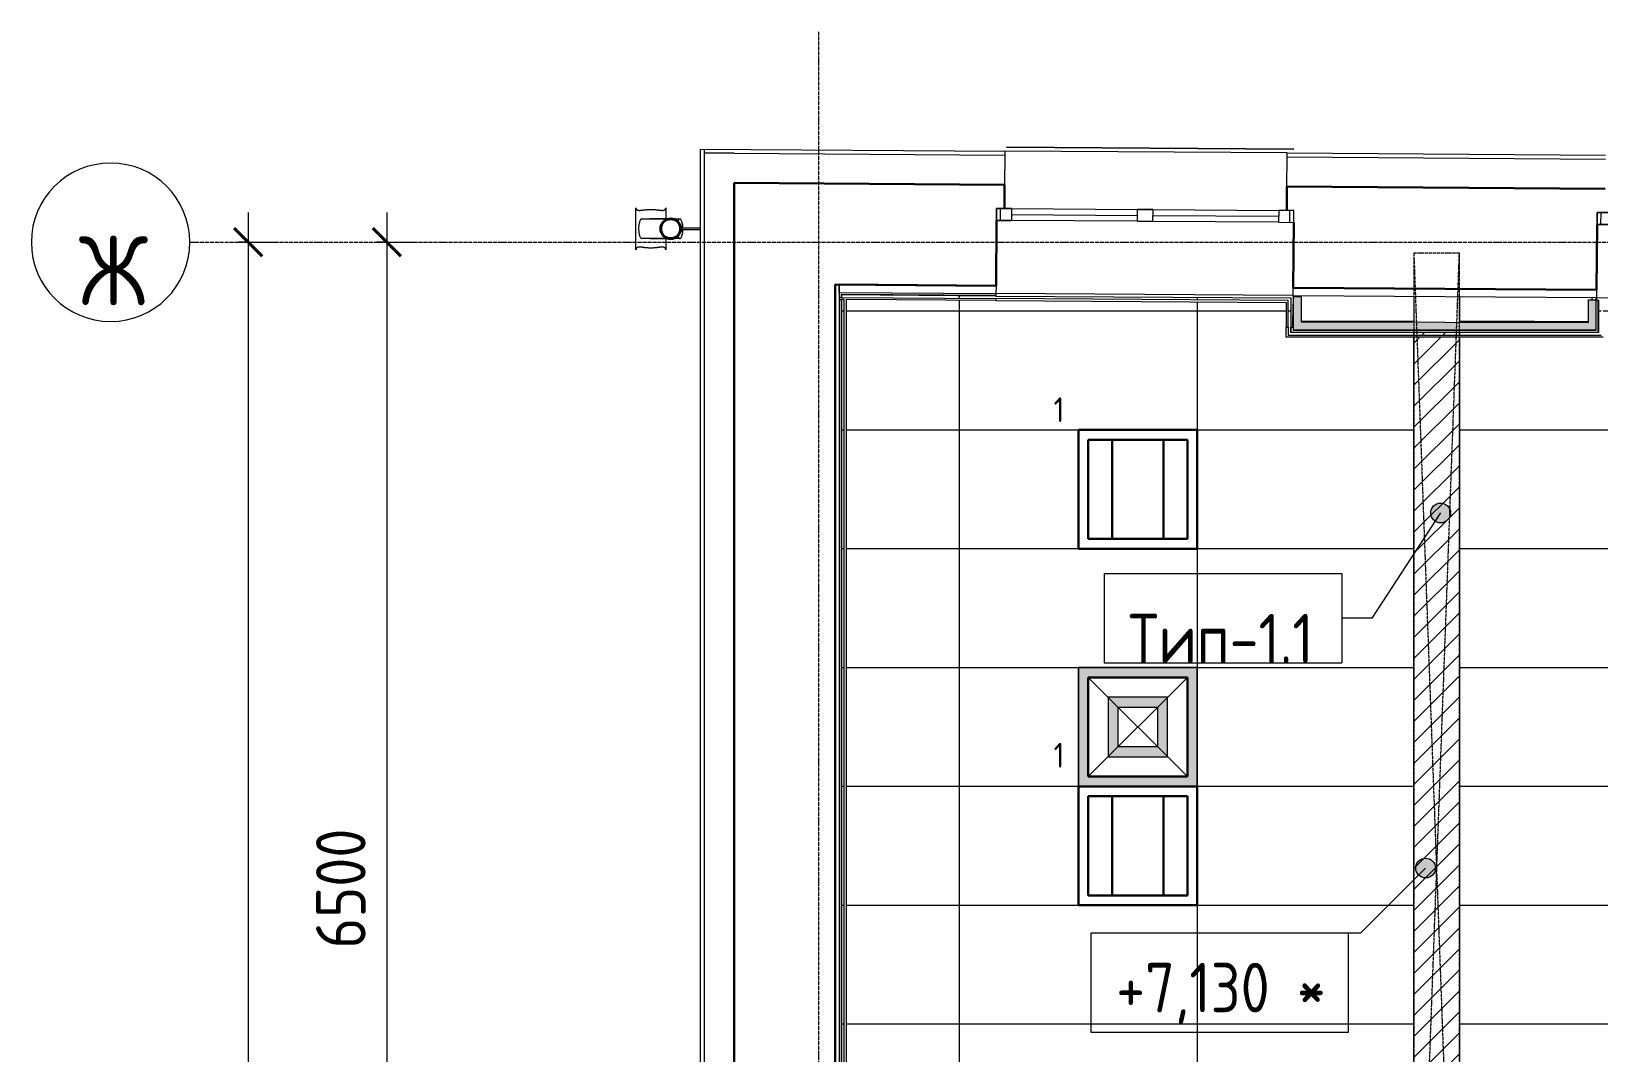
# Model space of a CAD drawing. Header units: millimetres. Extents: x -10474 to 67905, y -3824 to 44223.
# Drawn here: x -10474 to -2564, y 38954 to 44110 of the extents above; entities that cross this region are included whole.
import ezdxf

# ---------------------------------------------------------------- set-up
doc = ezdxf.new("R2010")
doc.units = ezdxf.units.MM
for name, pattern in [('ADSK_Линия сетки', [25, 20, -2.5, 0, -2.5]), ('ADSK_Штрих_ш3 п1_5', [4.5, 3, -1.5]), ('ADSK_Штрихпунктирная 2 точки_ш15 п1_5 п1_5 п1_5', [19.5, 15, -1.5, 0, -1.5, 0, -1.5])]:
    doc.linetypes.add(name, pattern=pattern)
for name, color, linetype, lineweight in [('_ Окна', 7, 'Continuous', 9), ('Аннотация', 7, 'Continuous', 20), ('Каркас', 7, 'Continuous', 18), ('Марки', 7, 'Continuous', 20), ('Обобщенные модели', 7, 'Continuous', 18), ('Окна', 7, 'Continuous', 9), ('Оси', 7, 'Continuous', 9), ('Отметки', 7, 'Continuous', 9), ('Потолки', 7, 'Continuous', 9), ('Потолки штриховка', 7, 'Continuous', 9), ('Размеры', 7, 'Continuous', 9), ('Размеры-100', 7, 'Continuous', 9), ('Стены внутренние', 7, 'Continuous', 18), ('Стены наружные', 7, 'Continuous', 18), ('Стены несущие', 7, 'Continuous', 30), ('Стены отделка', 7, 'Continuous', 30), ('Стены штриховка', 7, 'Continuous', 9), ('Узлы', 7, 'Continuous', 18)]:
    doc.layers.add(name, color=color, linetype=linetype, lineweight=lineweight)
doc.layers.add('Линии', color=7, linetype='Continuous', lineweight=9, true_color=0x00a600)
doc.styles.add('GOST Common', font='GOST_Common.ttf', dxfattribs={"width": 0.9, "height": 350})
doc.styles.add('GOST Common_2', font='GOST_Common.ttf', dxfattribs={"width": 0.9, "height": 250})
doc.styles.add('GOST Common_4', font='GOST_Common.ttf', dxfattribs={"width": 0.9, "height": 125})
doc.styles.add('GOST Common_B', font='', dxfattribs={"width": 0.9, "height": 250})
doc.styles.get('GOST Common_B').set_extended_font_data('GOST Common', bold=True)
doc.dimstyles.new('ADSK_Основной_2_5_мм_Оси', dxfattribs={"dimscale": 304.8, "dimtxt": 251.428749, "dimasz": 0.463911, "dimexe": 0.492126, "dimexo": 0.492126, "dimgap": 0.098425, "dimtad": 1, "dimrnd": 0.01, "dimdsep": 46, "dimtxsty": 'GOST Common_2', "dimblk1": 'OBLIQUE', "dimblk2": 'OBLIQUE', "dimsah": 1, "dimcen": 0.09, "dimdle": 0.492126, "dimazin": 2, "dimtfac": 1, "dimtdec": 4, "dimtix": 1, "dimtmove": 0, "dimatfit": 3, "dimfxl": 1, "dimtvp": 1, "dimtolj": 1, "dimtzin": 0, "dimlwd": 20, "dimlwe": 20, "dimarcsym": 2})
pattern_1 = [(45, (0, 0), (-53.03301, 53.03301), [])]

# ---------------------------------------------------------------- blocks, each defined once
blk = doc.blocks.new('Водосток - Тип 1 _карниз больше 490мм_-5209103-План потолков 2-го этажа')
at = {"layer": 'Обобщенные модели'}
for p, q in [((18.8, 335), (24.9, 335)), ((225.1, 335), (231.2, 335)), ((75, 184.9), (75, 306.2)), ((75, 263.6), (75, 306.2)), ((175, 306.2), (175, 184.4)), ((175, 306.2), (175, 263.6)), ((24.9, 185), (18.8, 185)), ((75, 173), (75, 183.5)), ((175, 177.5), (175, 173)), ((231.2, 185), (225.1, 185)), ((75, 113.8), (75, 147)), ((75, 113.8), (75, 147)), ((120, 10), (120, 109.1)), ((130, 109.1), (130, 10)), ((175, 147), (175, 113.8)), ((175, 147), (175, 113.8))]:
    blk.add_line(p, q, dxfattribs=at)
at = {"layer": 'Обобщенные модели', "flags": 128}
for points in [[(75, 263.6), (75, 258), (75, 252.4), (75, 246.9), (75, 241.5), (75, 236.2), (75, 231.1), (75, 226), (75, 221.1), (75, 216.4), (75, 211.8), (75, 207.3), (75, 203), (75, 198.9), (75, 194.9), (75, 191.2), (75, 187.6), (75, 184.3), (75, 181.1), (75, 178.1), (75, 175.4), (75, 173)], [(75, 183.8), (75, 188.9), (75, 194), (75, 198.9), (75, 203.6), (75, 208.2), (75, 212.7), (75, 217), (75, 221.1), (75, 225.1), (75, 228.8), (75, 232.4), (75, 235.7), (75, 238.9), (75, 241.9), (75, 244.6), (75, 247.2), (75, 249.5), (75, 251.6), (75, 253.4), (75, 255.1), (75, 256.5), (75, 257.7), (75, 258.6), (75, 259.3), (75, 259.8), (75, 260)], [(175, 173), (175, 174.3), (175, 177), (175, 179.8), (175, 182.9), (175, 186.2), (175, 189.7), (175, 193.4), (175, 197.2), (175, 201.3), (175, 205.5), (175, 209.9), (175, 214.4), (175, 219.1), (175, 224), (175, 229), (175, 234.1), (175, 239.3), (175, 244.6), (175, 250.1), (175, 255.6), (175, 261.3), (175, 263.6)], [(175, 259.9), (175, 259.5), (175, 258.9), (175, 258.1), (175, 257), (175, 255.7), (175, 254.2), (175, 252.4), (175, 250.4), (175, 248.2), (175, 245.7), (175, 243), (175, 240.2), (175, 237.1), (175, 233.8), (175, 230.3), (175, 226.6), (175, 222.8), (175, 218.7), (175, 214.5), (175, 210.1), (175, 205.6), (175, 200.9), (175, 196), (175, 191), (175, 185.9), (175, 184.1)], [(75, 173.1), (75, 178.5), (75, 183.5)], [(175, 177.5), (175, 175.4), (175, 173)]]:
    blk.add_lwpolyline(points, dxfattribs=at)
at = {"layer": 'Обобщенные модели'}
for start, end in [(90, 270), (270, 90)]:
    blk.add_arc((125, 160), 52, start, end, dxfattribs=at)
at = {"layer": 'Обобщенные модели', "lineweight": 40}
for start, end in [(90, 270), (270, 90)]:
    blk.add_arc((125, 160), 50, start, end, dxfattribs=at)
at = {"layer": 'Обобщенные модели'}
for centre, major_axis, start_param, end_param in [((125, 306.2), (-50, 0), 4.712389, 6.283185), ((125, 306.2), (-50, 0), 4.712389, 6.283185), ((125, 306.2), (-50, 0), 3.141593, 4.712389), ((125, 306.2), (-50, 0), 3.141593, 4.712389), ((125, 113.8), (50, 0), 2.395226, 4.614684), ((125, 113.8), (50, 0), 2.395226, 4.614684), ((125, 113.8), (50, 0), 4.80927, 7.029552), ((125, 113.8), (50, 0), 4.80927, 7.029552)]:
    blk.add_ellipse(centre, major_axis=major_axis, ratio=0.309017, start_param=start_param, end_param=end_param, dxfattribs=at)
for points, knots in [([(18.8, 185), (21.1, 185), (25.1, 185.7), (28.9, 188.6), (30.8, 192.1), (31.6, 194.9), (32, 197.4), (32.1, 199.4), (32.2, 201.5), (32.2, 203.8), (32.1, 206.2), (31.9, 208.7), (31.6, 211.4), (31.3, 214.1), (31, 217), (30.6, 219.9), (30.2, 222.9), (29.8, 226), (29.4, 229.2), (29, 232.4), (28.7, 235.7), (28.3, 240.2), (27.8, 245.9), (27.4, 255.3), (27.4, 264.8), (27.8, 274.1), (28.3, 279.8), (28.7, 284.3), (29, 287.6), (29.4, 290.8), (29.8, 294), (30.2, 297.1), (30.6, 300.1), (31, 303.1), (31.3, 305.9), (31.6, 308.6), (31.9, 311.3), (32.1, 313.8), (32.2, 316.2), (32.2, 318.5), (32.1, 320.6), (32, 322.7), (31.6, 325.1), (30.8, 327.9), (28.9, 331.5), (25.1, 334.3), (21.1, 335), (18.8, 335)], [-1, -1, -1, -1, -0.941176, -0.882353, -0.852941, -0.823529, -0.808824, -0.794118, -0.779412, -0.764706, -0.75, -0.735294, -0.720588, -0.705882, -0.691176, -0.676471, -0.661765, -0.647059, -0.632353, -0.617647, -0.602941, -0.588235, -0.558824, -0.529412, -0.470588, -0.441176, -0.411765, -0.397059, -0.382353, -0.367647, -0.352941, -0.338235, -0.323529, -0.308824, -0.294118, -0.279412, -0.264706, -0.25, -0.235294, -0.220588, -0.205882, -0.191176, -0.176471, -0.147059, -0.117647, -0.058824, 0, 0, 0, 0]), ([(18.8, 335), (22.1, 335), (28.9, 335), (39.4, 335), (48.4, 335), (56, 335), (60.8, 335), (64.9, 335), (67.9, 335), (71, 335), (74.3, 335), (77.6, 335), (81, 335), (83.9, 335), (86.4, 335), (88.2, 335), (90.2, 335), (92.8, 335), (96.1, 335), (99.6, 335), (102.5, 335), (104.8, 335), (107.1, 335), (110.3, 335), (116, 335), (121.3, 335), (125, 335)], [-1, -1, -1, -1, -0.875, -0.75, -0.625, -0.5625, -0.5, -0.46875, -0.4375, -0.40625, -0.375, -0.34375, -0.3125, -0.28125, -0.265625, -0.25, -0.234375, -0.21875, -0.1875, -0.15625, -0.140625, -0.125, -0.109375, -0.09375, -0.0625, 0, 0, 0, 0]), ([(125, 335), (128.7, 335), (134, 335), (139.7, 335), (142.9, 335), (145.2, 335), (147.5, 335), (150.4, 335), (153.9, 335), (157.2, 335), (159.8, 335), (161.8, 335), (163.6, 335), (166.1, 335), (169, 335), (172.4, 335), (175.7, 335), (179, 335), (182.1, 335), (185.1, 335), (189.2, 335), (194, 335), (201.6, 335), (210.6, 335), (221.1, 335), (227.9, 335), (231.2, 335)], [-1, -1, -1, -1, -0.9375, -0.90625, -0.890625, -0.875, -0.859375, -0.84375, -0.8125, -0.78125, -0.765625, -0.75, -0.734375, -0.71875, -0.6875, -0.65625, -0.625, -0.59375, -0.5625, -0.53125, -0.5, -0.4375, -0.375, -0.25, -0.125, 0, 0, 0, 0]), ([(231.2, 335), (228.9, 335), (224.9, 334.3), (221.1, 331.4), (219.2, 327.9), (218.4, 325.1), (218, 322.6), (217.9, 320.6), (217.8, 318.5), (217.8, 316.2), (217.9, 313.8), (218.1, 311.3), (218.4, 308.6), (218.7, 305.9), (219, 303), (219.4, 300.1), (219.8, 297.1), (220.2, 294), (220.6, 290.8), (221, 287.6), (221.3, 284.3), (221.7, 279.8), (222.2, 274.1), (222.6, 264.7), (222.6, 255.2), (222.2, 245.9), (221.7, 240.2), (221.3, 235.7), (221, 232.4), (220.6, 229.2), (220.2, 226), (219.8, 222.9), (219.4, 219.9), (219, 216.9), (218.7, 214.1), (218.4, 211.4), (218.1, 208.7), (217.9, 206.2), (217.8, 203.8), (217.8, 201.5), (217.9, 199.4), (218, 197.3), (218.4, 194.9), (219.2, 192.1), (221.1, 188.5), (224.9, 185.7), (228.9, 185), (231.2, 185)], [-1, -1, -1, -1, -0.941176, -0.882353, -0.852941, -0.823529, -0.808824, -0.794118, -0.779412, -0.764706, -0.75, -0.735294, -0.720588, -0.705882, -0.691176, -0.676471, -0.661765, -0.647059, -0.632353, -0.617647, -0.602941, -0.588235, -0.558824, -0.529412, -0.470588, -0.441176, -0.411765, -0.397059, -0.382353, -0.367647, -0.352941, -0.338235, -0.323529, -0.308824, -0.294118, -0.279412, -0.264706, -0.25, -0.235294, -0.220588, -0.205882, -0.191176, -0.176471, -0.147059, -0.117647, -0.058824, 0, 0, 0, 0]), ([(74.3, 185), (73.2, 185), (71, 185), (67.9, 185), (64.9, 185), (60.8, 185), (56, 185), (48.4, 185), (39.4, 185), (28.9, 185), (22.1, 185), (18.8, 185)], [-0.625, -0.625, -0.625, -0.625, -0.59375, -0.5625, -0.53125, -0.5, -0.4375, -0.375, -0.25, -0.125, 0, 0, 0, 0]), ([(231.2, 185), (227.9, 185), (221.1, 185), (210.6, 185), (201.6, 185), (194, 185), (189.2, 185), (185.1, 185), (182.1, 185), (179, 185), (176.8, 185), (175.7, 185)], [-1, -1, -1, -1, -0.875, -0.75, -0.625, -0.5625, -0.5, -0.46875, -0.4375, -0.40625, -0.375, -0.375, -0.375, -0.375])]:
    blk.add_open_spline(points, degree=3, knots=knots, dxfattribs=at)
blk = doc.blocks.new('окна_rehau_двупольное_2_фрамуги - 1460х2440 _нов_-4571373-План потолков 2-го этажа')
at = {"layer": '_ Окна', "lineweight": 18}
for p, q in [((-750, 75), (-750, 135)), ((-750, 135), (-674, 135)), ((-674, 135), (-674, 75)), ((-38, 75), (-38, 135)), ((-38, 135), (38, 135)), ((38, 135), (38, 75)), ((674, 135), (674, 75)), ((750, 135), (674, 135)), ((750, 75), (750, 135)), ((-674, 75), (-750, 75)), ((38, 75), (-38, 75)), ((674, 75), (750, 75))]:
    blk.add_line(p, q, dxfattribs=at)
at = {"layer": '_ Окна'}
for p, q in [((-730, 75), (-730, 135)), ((-674, 105), (-38, 105)), ((38, 105), (674, 105)), ((730, 75), (730, 135))]:
    blk.add_line(p, q, dxfattribs=at)
at = {"layer": 'Окна'}
for p, q in [((-750, 135), (-750, 75)), ((-674, 135), (-750, 135)), ((-674, 135), (-38, 135)), ((38, 135), (-38, 135)), ((38, 135), (674, 135)), ((750, 135), (674, 135)), ((750, 75), (750, 135)), ((-750, 75), (-674, 75)), ((-38, 75), (-674, 75)), ((-38, 75), (38, 75)), ((674, 75), (38, 75)), ((674, 75), (750, 75))]:
    blk.add_line(p, q, dxfattribs=at)
blk = doc.blocks.new('окна_rehau_двупольное_2_фрамуги - 1460х2440 _нов_-4571368-План потолков 2-го этажа')
at = {"layer": '_ Окна', "lineweight": 18}
for p, q in [((-750, 75), (-750, 135)), ((-750, 135), (-674, 135)), ((-674, 135), (-674, 75)), ((-38, 75), (-38, 135)), ((-38, 135), (38, 135)), ((38, 135), (38, 75)), ((674, 135), (674, 75)), ((750, 135), (674, 135)), ((750, 75), (750, 135)), ((-674, 75), (-750, 75)), ((38, 75), (-38, 75)), ((674, 75), (750, 75))]:
    blk.add_line(p, q, dxfattribs=at)
at = {"layer": '_ Окна'}
for p, q in [((-730, 75), (-730, 135)), ((-674, 105), (-38, 105)), ((38, 105), (674, 105)), ((730, 75), (730, 135))]:
    blk.add_line(p, q, dxfattribs=at)
at = {"layer": 'Окна'}
for p, q in [((-750, 135), (-750, 75)), ((-674, 135), (-750, 135)), ((-674, 135), (-38, 135)), ((38, 135), (-38, 135)), ((38, 135), (674, 135)), ((750, 135), (674, 135)), ((750, 75), (750, 135)), ((-750, 75), (-674, 75)), ((-38, 75), (-674, 75)), ((-38, 75), (38, 75)), ((674, 75), (38, 75)), ((674, 75), (750, 75))]:
    blk.add_line(p, q, dxfattribs=at)
blk = doc.blocks.new('Ось сетки - Круг_Ø8 мм-8258-План потолков 2-го этажа')
at = {"layer": 'Оси', "lineweight": 20}
for start, end in [(360, 180), (180, 360)]:
    blk.add_arc((0, 0), 4, start, end, dxfattribs=at)
blk = doc.blocks.new('DIMBLOCK1-План потолков 2-го этажа')
at = {"layer": 'Размеры-100', "lineweight": 20, "transparency": 16777216}
for p, q in [((-8680.7, 43195), (-8680.7, 36545)), ((-8680.7, 43045), (-8730.7, 43045)), ((-8680.7, 43045), (-8530.7, 43045)), ((-8680.7, 36545), (-8730.7, 36545)), ((-8680.7, 36545), (-8530.7, 36545))]:
    blk.add_line(p, q, dxfattribs=at)
at = {"layer": 'Размеры-100', "lineweight": 40, "transparency": 16777216}
for p, q in [((-8680.7, 43045), (-8751.4, 43115.7)), ((-8680.7, 43045), (-8610, 42974.3)), ((-8680.7, 36545), (-8751.4, 36615.7)), ((-8680.7, 36545), (-8610, 36474.3))]:
    blk.add_line(p, q, dxfattribs=at)
at = {"layer": 'Размеры-100', "color": 0, "lineweight": 20, "transparency": 16777216, "insert": (-9037.4, 39479.6), "char_height": 250, "width": 756.843, "attachment_point": 1, "rotation": 90, "line_spacing_factor": 1.022761, "style": 'GOST Common_2'}
blk.add_mtext('6500', dxfattribs=at)
blk = doc.blocks.new('_Oblique')
at = {"color": 0, "linetype": 'ByBlock', "lineweight": -2}
blk.add_line((-0.5, -0.5), (0.5, 0.5), dxfattribs=at)
blk = doc.blocks.new('DIMBLOCK7-План потолков 2-го этажа')
at = {"layer": 'Размеры-100', "lineweight": 20, "transparency": 16777216}
for p, q in [((-9380.7, 43195), (-9380.7, -155)), ((-9380.7, 43045), (-9430.7, 43045)), ((-9380.7, 43045), (-9230.7, 43045)), ((-9380.7, -5), (-9430.7, -5)), ((-9380.7, -5), (-9230.7, -5))]:
    blk.add_line(p, q, dxfattribs=at)
at = {"layer": 'Размеры-100', "lineweight": 40, "transparency": 16777216}
for p, q in [((-9380.7, 43045), (-9451.4, 43115.7)), ((-9380.7, 43045), (-9310, 42974.3)), ((-9380.7, -5), (-9451.4, 65.7)), ((-9380.7, -5), (-9310, -75.7))]:
    blk.add_line(p, q, dxfattribs=at)
at = {"layer": 'Размеры-100', "color": 0, "lineweight": 20, "transparency": 16777216, "insert": (-9737.4, 21115.2), "char_height": 250, "width": 971.623, "attachment_point": 1, "rotation": 90, "line_spacing_factor": 1.022761, "style": 'GOST Common_2'}
blk.add_mtext('43050', dxfattribs=at)
blk = doc.blocks.new('Высотные отметки - Рамка-12095-План потолков 2-го этажа')
at = {"layer": 'Аннотация'}
for p, q in [((-6.5, 0), (-6.5, 5)), ((-6.5, 5), (6.5, 5)), ((6.5, 5), (6.5, 0)), ((6.5, 0), (-6.5, 0))]:
    blk.add_line(p, q, dxfattribs=at)
blk = doc.blocks.new('ADSK_Марка_Потолок - ADSK_Марка и Смещение от уровня-155896-План потолков 2-го этажа')
at = {"layer": 'Марки'}
for p, q in [((-6, 4.5), (-6, 0)), ((-6, 4.5), (6, 4.5)), ((6, 4.5), (6, 0)), ((-6, 0), (6, 0))]:
    blk.add_line(p, q, dxfattribs=at)

msp = doc.modelspace()

# ---------------------------------------------------------------- hatches: boundary and pattern name
at = {"layer": 'Марки'}
h = msp.add_hatch(color=256, dxfattribs=at)
edge = h.paths.add_edge_path()
edge.add_arc((-3361.835, 41678.459), 50, 0, 360)
at = {"layer": 'Отметки'}
h = msp.add_hatch(color=256, dxfattribs=at)
edge = h.paths.add_edge_path()
edge.add_arc((-3437.573, 39885.747), 50, 0, 360)
at = {"layer": 'Потолки штриховка', "lineweight": 18}
h = msp.add_hatch(dxfattribs=at)
h.set_pattern_fill('FP_13', color=256, style=0, pattern_type=2)
h.set_pattern_definition([(0, (-990, 39098), (0, -600), []), (270, (-990, 39098), (-1200, -7e-14), [])])
h.paths.add_polyline_path([(142.891, 36875.493), (2463.894, 36875.493), (2463.584, 36878.493), (-227.109, 36878.493), (-227.109, 36875.493), (138.114, 36875.493)])
h.paths.add_polyline_path([(-3267.109, 36875.493), (-457.109, 36875.493), (-457.109, 36878.493), (-3267.109, 36878.493)])
h.paths.add_polyline_path([(-4729.225, 36875.493), (-3497.109, 36875.493), (-3497.109, 36878.493), (-4729.225, 36878.493)])
h.paths.add_polyline_path([(2672.565, 37275), (2672.626, 37273), (2674.575, 37273), (2672.575, 37274.99)])
h.paths.add_polyline_path([(2645.588, 42582.445), (2647.527, 42584.445), (2645.577, 42584.445)])
h.paths.add_polyline_path([(382.811, 36888.493), (2450.894, 36888.493), (2450.894, 37190), (2460.894, 37190), (2460.894, 36888.493), (2463.894, 36888.493), (2463.894, 37275), (2672.565, 37275), (2645.527, 42582.445), (1898.634, 42582.445), (1898.634, 42584.445), (1896.634, 42584.445), (1896.634, 42723.446), (-227.109, 42737.71), (-227.109, 42724.709), (1883.634, 42710.534), (1883.634, 42569.445), (2632.653, 42569.445), (2659.498, 37278), (2475.894, 37278), (2476.746, 37288), (2649.498, 37288), (2622.653, 42559.445), (1873.634, 42559.445), (1873.634, 42700.6), (-227.109, 42714.709), (-227.109, 36888.493), (370.772, 36888.493)])
h.paths.add_polyline_path([(-1053.777, 36888.493), (-457.109, 36888.493), (-457.109, 42716.254), (-2541.322, 42730.251), (-2541.322, 42565.802), (-3267.109, 42565.802), (-3267.109, 36888.493), (-2499.245, 36888.493)])
h.paths.add_polyline_path([(-4729.225, 36888.493), (-3497.109, 36888.493), (-3497.109, 42565.802), (-4141.241, 42565.802), (-4141.241, 42740.996), (-6362.788, 42755.916), (-6362.788, 37589.756), (-5383.225, 37589.756), (-5383.225, 37560.756), (-4729.225, 37560.756), (-4729.225, 36891.388)])
h.paths.add_polyline_path([(-5393.225, 37560.756), (-5393.225, 37579.756), (-6362.788, 37579.756), (-6362.788, 37566.756), (-5408.225, 37566.756), (-5408.225, 37564.756), (-5406.225, 37564.756), (-5406.225, 37560.756)])
h.paths.add_polyline_path([(-6385.788, 37566.756), (-6372.788, 37566.756), (-6372.788, 42755.983), (-6385.788, 42755.916), (-6385.788, 37579.756)])
h.paths.add_polyline_path([(-6387.788, 37564.756), (-6385.788, 37566.756), (-6387.788, 37566.756)])
h.paths.add_polyline_path([(-3221.98, 42575.802), (-2551.322, 42575.802), (-2551.322, 42740.319), (-457.109, 42726.254), (-457.109, 42739.254), (-2564.322, 42753.406), (-2564.322, 42590.802), (-2566.322, 42590.802), (-2566.347, 42588.802), (-3267.109, 42588.802), (-3267.109, 42575.802)])
h.paths.add_polyline_path([(-6385.788, 42779.071), (-6387.788, 42781.085), (-6387.788, 42779.085)])
h.paths.add_polyline_path([(-4106.241, 42575.802), (-3497.109, 42575.802), (-3497.109, 42588.802), (-4116.241, 42588.802), (-4116.241, 42590.802), (-4118.241, 42590.802), (-4118.241, 42763.842), (-6385.788, 42779.071), (-6385.784, 42766.071), (-4131.241, 42750.929), (-4131.241, 42575.802), (-4106.697, 42575.802)])
at = {"layer": 'Потолки штриховка', "lineweight": 18, "true_color": 0x787878}
h = msp.add_hatch(dxfattribs=at)
h.set_pattern_fill('FP_49', color=8, style=0, pattern_type=2)
h.set_pattern_definition(pattern_1)
h.paths.add_polyline_path([(-3497.109, 42600.802), (-3497.109, 42602.08), (-3867.109, 42602.594), (-3867.109, 42600.802)])
h = msp.add_hatch(dxfattribs=at)
h.set_pattern_fill('FP_49', color=8, style=0, pattern_type=2)
h.set_pattern_definition(pattern_1)
h.paths.add_polyline_path([(-3497.109, 36875.493), (-3267.109, 36875.493), (-3267.109, 36878.493), (-3497.109, 36878.493)])
h.paths.add_polyline_path([(-3497.109, 36888.493), (-3267.109, 36888.493), (-3267.109, 42565.802), (-3497.109, 42565.802), (-3497.109, 36934.737)])
h.paths.add_polyline_path([(-3497.109, 42575.802), (-3267.109, 42575.802), (-3267.109, 42588.802), (-3497.109, 42588.802)])
h.paths.add_polyline_path([(-3267.109, 42600.802), (-3267.109, 42601.761), (-3497.109, 42602.08), (-3497.109, 42600.802)])
h = msp.add_hatch(dxfattribs=at)
h.set_pattern_fill('FP_49', color=8, style=0, pattern_type=2)
h.set_pattern_definition(pattern_1)
h.paths.add_polyline_path([(-2897.109, 42600.802), (-2897.109, 42601.247), (-3221.98, 42600.802)])
at = {"layer": 'Стены внутренние'}
for points in [[(-4066.241, 42602.871), (-4066.697, 42771.956), (-4106.241, 42771.956), (-4105.946, 42602.926)], [(-2576.322, 42640.802), (-2576.322, 42754.62), (-2616.322, 42754.62), (-2616.322, 42640.857)], [(-2576.322, 42600.802), (-2576.322, 42640.802), (-4066.241, 42642.871), (-4066.241, 42602.871), (-2860.613, 42601.197)]]:
    msp.add_hatch(color=256, dxfattribs=at).paths.add_polyline_path(points)
at = {"layer": 'Узлы', "true_color": 0x939393}
h = msp.add_hatch(color=252, dxfattribs=at)
h.paths.add_polyline_path([(-5190, 40298.011), (-4590, 40298.011), (-4590, 40898.011), (-5190, 40898.011), (-5190, 40348.011)])
h.paths.add_polyline_path([(-5140, 40348.011), (-5140, 40848.011), (-4640, 40848.011), (-4640, 40348.011)])
h.paths.add_polyline_path([(-5040, 40448.011), (-4740, 40448.011), (-4740, 40748.011), (-5040, 40748.011), (-5040, 40498.011)])
h.paths.add_polyline_path([(-4990, 40498.011), (-4990, 40698.011), (-4790, 40698.011), (-4790, 40498.011)])

# ---------------------------------------------------------------- linework, layer by layer
at = {"layer": 'Каркас', "color": 8, "linetype": 'ADSK_Штрих_ш3 п1_5', "lineweight": 9, "true_color": 0x808080}
for p, q in [((-3497.109, 42771.671), (-3497.109, 42642.081)), ((-3267.109, 42770.126), (-3267.109, 42641.761)), ((-4066.241, 42646.7), (-3497.109, 42646.7)), ((-3267.109, 42646.575), (-2616.322, 42645.556)), ((-3267.109, 42642.031), (-2616.322, 42642.031))]:
    msp.add_line(p, q, dxfattribs=at)
at = {"layer": 'Линии', "color": 7, "linetype": 'ADSK_Штрихпунктирная 2 точки_ш15 п1_5 п1_5 п1_5'}
for p, q in [((-3497.109, 42990.327), (-3267.109, 36743.493)), ((-3497.109, 36743.493), (-3267.109, 42990.327)), ((-3267.109, 42990.327), (-3497.109, 42990.327)), ((-3497.109, 42990.327), (-3497.109, 36743.493)), ((-3267.109, 36743.493), (-3267.109, 42990.327))]:
    msp.add_line(p, q, dxfattribs=at)
at = {"layer": 'Линии', "color": 5, "lineweight": 30, "true_color": 0x0000ff}
for p, q in [((-5190, 42098.011), (-4590, 42098.011)), ((-5190, 41498.011), (-5190, 42098.011)), ((-4590, 42098.011), (-4590, 41498.011)), ((-4640, 42048.011), (-5140, 42048.011)), ((-5140, 42048.011), (-5140, 41548.011)), ((-5020, 42048.011), (-5020, 41548.011)), ((-4760, 42048.011), (-4760, 41548.011)), ((-4640, 41548.011), (-4640, 42048.011)), ((-5140, 41548.011), (-4640, 41548.011)), ((-4590, 41498.011), (-5190, 41498.011)), ((-4640, 40848.011), (-5140, 40848.011)), ((-5140, 40848.011), (-5140, 40348.011)), ((-4640, 40348.011), (-4640, 40848.011)), ((-5140, 40348.011), (-4640, 40348.011))]:
    msp.add_line(p, q, dxfattribs=at)
at = {"layer": 'Линии', "color": 7, "lineweight": 18}
for p, q in [((-5190, 40898.011), (-4590, 40898.011)), ((-5190, 40298.011), (-5190, 40898.011)), ((-4590, 40898.011), (-4590, 40298.011)), ((-5140, 40848.011), (-4640, 40348.011)), ((-4640, 40848.011), (-5140, 40348.011)), ((-4590, 40298.011), (-5190, 40298.011))]:
    msp.add_line(p, q, dxfattribs=at)
at = {"layer": 'Линии', "color": 7}
for p, q in [((-4590, 40898.011), (-5190, 40898.011)), ((-5190, 40898.011), (-5190, 40298.011)), ((-4590, 40298.011), (-4590, 40898.011)), ((-5140, 40348.011), (-5140, 40848.011)), ((-5140, 40848.011), (-4640, 40848.011)), ((-4640, 40848.011), (-4640, 40348.011)), ((-5040, 40748.011), (-5040, 40448.011)), ((-4740, 40748.011), (-5040, 40748.011)), ((-4740, 40448.011), (-4740, 40748.011)), ((-4990, 40698.011), (-4790, 40698.011)), ((-4990, 40498.011), (-4990, 40698.011)), ((-4790, 40698.011), (-4790, 40498.011)), ((-5040, 40448.011), (-4740, 40448.011)), ((-4790, 40498.011), (-4990, 40498.011)), ((-4640, 40348.011), (-5140, 40348.011)), ((-5190, 40298.011), (-4590, 40298.011))]:
    msp.add_line(p, q, dxfattribs=at)
at = {"layer": 'Линии', "color": 1, "lineweight": 30, "true_color": 0xff0000}
for p, q in [((-5190, 40298.011), (-4590, 40298.011)), ((-5190, 39698.011), (-5190, 40298.011)), ((-4590, 40298.011), (-4590, 39698.011)), ((-4640, 40248.011), (-5140, 40248.011)), ((-5140, 40248.011), (-5140, 39748.011)), ((-5020, 40248.011), (-5020, 39748.011)), ((-4760, 40248.011), (-4760, 39748.011)), ((-4640, 39748.011), (-4640, 40248.011)), ((-5140, 39748.011), (-4640, 39748.011)), ((-4590, 39698.011), (-5190, 39698.011))]:
    msp.add_line(p, q, dxfattribs=at)
at = {"layer": 'Марки'}
for p, q in [((-3361.835, 41678.459), (-3708.603, 41147.079)), ((-3708.603, 41147.079), (-3859.694, 41147.079))]:
    msp.add_line(p, q, dxfattribs=at)
msp.add_circle((-3361.835, 41678.459), 50, dxfattribs=at)
at = {"layer": 'Оси', "linetype": 'ADSK_Линия сетки'}
for p, q in [((-6500.435, -3024.361), (-6500.435, 44110.064)), ((-9674.401, 43045), (56004.853, 43045))]:
    msp.add_line(p, q, dxfattribs=at)
at = {"layer": 'Отметки', "lineweight": 20}
for p, q in [((-3437.573, 39885.747), (-3766.549, 39556.771)), ((-3766.549, 39556.771), (-4476.444, 39556.771))]:
    msp.add_line(p, q, dxfattribs=at)
at = {"layer": 'Отметки'}
msp.add_circle((-3437.573, 39885.747), 50, dxfattribs=at)
at = {"layer": 'Потолки'}
for p, q in [((-4105.946, 42775.76), (-4105.972, 42771.956)), ((-3867.109, 42600.802), (-3867.109, 42602.594)), ((-3497.109, 42600.802), (-3497.109, 42602.08)), ((-3497.109, 42575.802), (-3497.109, 42588.802)), ((-3497.109, 36888.493), (-3497.109, 42565.802)), ((-3267.109, 42588.802), (-3267.109, 42575.802)), ((-3267.109, 42565.802), (-3267.109, 36888.493))]:
    msp.add_line(p, q, dxfattribs=at)
at = {"layer": 'Стены внутренние'}
for p, q in [((-5606.148, 42750.835), (-4141.241, 42740.996)), ((-4131.241, 42750.929), (-5606.08, 42760.834)), ((-4141.241, 42740.996), (-4141.241, 42615.993)), ((-4131.241, 42615.926), (-4131.241, 42750.929)), ((-4106.241, 42775.762), (-4105.946, 42775.76)), ((-4066.697, 42771.956), (-4066.697, 42775.496)), ((-2598.156, 42765.634), (-2598.156, 42754.62)), ((-2574.981, 42765.478), (-1075.015, 42755.404))]:
    msp.add_line(p, q, dxfattribs=at)
at = {"layer": 'Стены наружные'}
for p, q in [((-4136.11, 43495.979), (-5561.078, 43505.549)), ((-5552.889, 43524.494), (-5552.882, 43525.494)), ((-5552.889, 43524.494), (-4102.921, 43514.756)), ((-4102.915, 43515.756), (-5552.882, 43525.494)), ((-4102.915, 43515.756), (-4102.921, 43514.756)), ((-5605.993, 42773.834), (-4118.241, 42763.842)), ((-4106.241, 42775.762), (-5605.912, 42785.834)), ((-4118.241, 42763.842), (-4118.241, 42615.839)), ((-4106.241, 42771.956), (-4106.241, 42775.762)), ((-2575.048, 42755.478), (-2575.061, 42753.478))]:
    msp.add_line(p, q, dxfattribs=at)
at = {"layer": 'Стены несущие'}
for p, q in [((-6927.788, 43344.724), (-6927.788, 35447.771)), ((-5562.22, 43335.553), (-6927.788, 43344.724)), ((-5562.22, 43335.553), (-5563.026, 43215.555)), ((-4138.058, 43205.985), (-4137.252, 43325.983)), ((-4137.252, 43325.983), (-2531.288, 43315.197)), ((-4103.059, 43205.75), (-4102.059, 43205.744)), ((-5603.428, 43155.825), (-5605.644, 42825.833)), ((-4105.678, 42815.759), (-4103.461, 43145.752)), ((-2572.496, 43135.47), (-2574.712, 42805.477)), ((-5605.644, 42825.833), (-6417.788, 42831.287)), ((-6417.788, 42831.287), (-6417.788, 36823.493)), ((-6397.517, 42831.151), (-5605.644, 42825.833)), ((-2574.712, 42805.477), (-4105.678, 42815.759)), ((-4104.678, 42815.752), (-2574.712, 42805.477))]:
    msp.add_line(p, q, dxfattribs=at)
at = {"layer": 'Стены отделка', "lineweight": 9}
for p, q in [((-7097.788, 43515.869), (-5561.078, 43505.549)), ((-7097.788, 35447.771), (-7097.788, 43515.869)), ((-5561.078, 43505.549), (-5561.212, 43485.549)), ((-6927.788, 43494.727), (-7077.788, 43495.735)), ((-5561.212, 43485.549), (-5562.22, 43335.553)), ((-4137.252, 43325.983), (-4136.244, 43475.979)), ((-4136.244, 43475.979), (-4136.11, 43495.979)), ((-4136.244, 43475.979), (-4136.244, 43475.979)), ((-4136.11, 43495.979), (-2530.146, 43485.193)), ((-4137.252, 43325.983), (-4137.252, 43325.983)), ((-6417.788, 42831.287), (-6397.788, 42831.287)), ((-6397.788, 42831.287), (-6397.788, 36917.407)), ((-6397.786, 42791.152), (-6397.517, 42831.151)), ((-5605.644, 42825.833), (-5605.912, 42785.834)), ((-4105.946, 42775.76), (-4105.678, 42815.759)), ((-4105.678, 42815.759), (-4104.678, 42815.752)), ((-2574.712, 42805.477), (-2575.061, 42753.478)), ((-6397.788, 42791.152), (-5605.912, 42785.834)), ((-6385.788, 42779.071), (-6385.788, 42766.071)), ((-5605.993, 42773.834), (-6385.788, 42779.071)), ((-6385.788, 42766.071), (-5606.08, 42760.834)), ((-6385.788, 42756.071), (-6385.788, 37566.756)), ((-6372.788, 42755.983), (-6385.788, 42756.071)), ((-6372.788, 37560.756), (-6372.788, 42755.983)), ((-6362.788, 42755.916), (-6362.788, 37589.756)), ((-5606.148, 42750.835), (-6362.788, 42755.916)), ((-5606.08, 42760.834), (-5606.148, 42750.835)), ((-5605.912, 42785.834), (-5605.993, 42773.834)), ((-4107.021, 42615.764), (-4106.241, 42731.956)), ((-4106.241, 42771.956), (-4066.241, 42771.956)), ((-4106.241, 42771.956), (-4106.241, 42600.802)), ((-4104.946, 42775.753), (-4105.946, 42775.76)), ((-4104.946, 42775.753), (-2574.981, 42765.478)), ((-4066.241, 42771.956), (-4066.241, 42642.871)), ((-2616.322, 42640.857), (-2616.322, 42754.62)), ((-2616.322, 42754.62), (-2576.322, 42754.62)), ((-2576.322, 42600.802), (-2576.322, 42765.487)), ((-2575.061, 42753.478), (-2564.322, 42753.406)), ((-2564.322, 42753.406), (-2564.322, 42590.802)), ((-4066.241, 42642.871), (-2616.322, 42640.857)), ((-4141.241, 42565.802), (-4141.241, 42615.993)), ((-4141.241, 42615.993), (-4131.241, 42615.926)), ((-2541.322, 42565.802), (-4141.241, 42565.802)), ((-4131.241, 42615.926), (-4131.241, 42575.802)), ((-4131.241, 42575.802), (-2551.322, 42575.802)), ((-4118.241, 42588.802), (-4118.241, 42615.839)), ((-4118.241, 42615.839), (-4107.021, 42615.764)), ((-2566.322, 42588.802), (-4116.241, 42588.802)), ((-2576.322, 42600.802), (-4106.241, 42602.926)), ((-4106.241, 42600.802), (-2576.322, 42600.802))]:
    msp.add_line(p, q, dxfattribs=at)
at = {"layer": 'Стены штриховка'}
for p, q in [((-7077.788, 35453.771), (-7077.788, 43515.735)), ((-6927.788, 43494.727), (-5561.212, 43485.549)), ((-4136.244, 43475.979), (-2530.281, 43465.194)), ((-6397.788, 42766.151), (-6385.788, 42766.071)), ((-6397.788, 42756.151), (-6385.788, 42756.071)), ((-6387.788, 42781.085), (-6387.788, 42766.084)), ((-5605.98, 42775.834), (-6387.788, 42781.085)), ((-6387.788, 42756.084), (-6387.788, 37564.756)), ((-2566.322, 42588.802), (-2566.322, 42753.42)), ((-4118.241, 42590.802), (-2564.322, 42590.802)), ((-4116.241, 42588.802), (-4118.241, 42588.802)), ((-4116.241, 42588.802), (-4116.241, 42615.826)), ((-2564.322, 42588.802), (-2566.322, 42588.802)), ((-2564.322, 42590.802), (-2564.322, 42588.802))]:
    msp.add_line(p, q, dxfattribs=at)

# ---------------------------------------------------------------- block references
at = {"layer": 'Марки', "xscale": 99.99999999999993, "yscale": 99.99999999999993, "zscale": 99.99999999999993}
msp.add_blockref('ADSK_Марка_Потолок - ADSK_Марка и Смещение от уровня-155896-План потолков 2-го этажа', (-4459.694, 40922.079), dxfattribs=at)
at = {"layer": 'Обобщенные модели', "rotation": 90.00000000000007}
msp.add_blockref('Водосток - Тип 1 _карниз больше 490мм_-5209103-План потолков 2-го этажа', (-7087.788, 42988.433), dxfattribs=at)
at = {"layer": 'Окна', "rotation": 359.6152078770644}
for name, p in [('окна_rehau_двупольное_2_фрамуги - 1460х2440 _нов_-4571368-План потолков 2-го этажа', (-4853.948, 43075.79)), ('окна_rehau_двупольное_2_фрамуги - 1460х2440 _нов_-4571373-План потолков 2-го этажа', (-1823.017, 43055.435))]:
    msp.add_blockref(name, p, dxfattribs=at)
at = {"layer": 'Оси', "lineweight": 20, "xscale": 99.99999999999993, "yscale": 99.99999999999993, "zscale": 99.99999999999993, "rotation": 269.9999999999994}
msp.add_blockref('Ось сетки - Круг_Ø8 мм-8258-План потолков 2-го этажа', (-10074.401, 43045), dxfattribs=at)
at = {"layer": 'Отметки', "lineweight": 20, "extrusion": (0, 0, -1), "xscale": 99.99999999999993, "yscale": 99.99999999999993, "zscale": 99.99999999999993, "rotation": 180}
msp.add_blockref('Высотные отметки - Рамка-12095-План потолков 2-го этажа', (4476.444, 39556.771), dxfattribs=at)

# ---------------------------------------------------------------- texts
at = {"layer": 'Аннотация', "lineweight": 9, "char_height": 125, "width": 175.5, "attachment_point": 5, "line_spacing_factor": 1.022766, "style": 'GOST Common_4'}
for insert in [(-5287.971, 42199.728), (-5287.971, 40455.501)]:
    msp.add_mtext('\\pt180,360,540,720,900,1080,1260,1440,1620,1800,1980,2160,2340,2520,2700,2880,3060,3240,3420,3600,3780,3960,4140,4320,4500,4680,4860,5040,5220,5400,5580,5760;1 ', dxfattribs=dict(at, insert=insert))
at = {"layer": 'Марки', "lineweight": 9, "insert": (-4470.325, 41044.235), "char_height": 250, "width": 982.8, "attachment_point": 5, "line_spacing_factor": 1.022766, "style": 'GOST Common_B'}
msp.add_mtext('\\pt1143,2286,3429,4572,5715,6858,8001,9144,10287,11430,12573,13716,14859,16002,17145,18288,19431,20574,21717,22860,24003,25146,26289,27432,28575,29718,30861,32004,33147,34290,35433,36576;Тип-1.1', dxfattribs=at)
at = {"layer": 'Оси', "insert": (-10059.924, 42902.149), "char_height": 350, "width": 327.6, "attachment_point": 5, "line_spacing_factor": 1.022766, "style": 'GOST Common'}
msp.add_mtext('\\pt89.999,180.0015,270.0005,359.9995,449.9985,540.001,630,719.999,810.0015,900.0005,989.9995,1079.9985,1170.001,1260,1349.999,1440.0015,1530.0005,1619.9995,1709.9985,1800.001,1890,1979.999,2070.0015,2160.0005,2249.9995,2339.9985,2430.001,2520,2609.999,2700.0015,2790.0005,2879.9995;Ж', dxfattribs=at)
at = {"layer": 'Отметки', "lineweight": 20, "insert": (-4999.403, 39407.328), "char_height": 250, "width": 1255.10319, "attachment_point": 1, "line_spacing_factor": 1.022761, "style": 'GOST Common_2'}
msp.add_mtext('+7,130 *', dxfattribs=at)

# ---------------------------------------------------------------- dimensions: what is measured, and where the dimension line sits
at = {"layer": 'Размеры', "lineweight": 20}
for base, p1, p2, override, picture, middle in [((-9380.683, -5), (-9280.698, 43045), (-9280.698, -5), {"dimpost": '<>', "dimfxl": 43050}, 'DIMBLOCK7-План потолков 2-го этажа', (-9535.683, 21520)), ((-8680.683, 36545), (-8580.698, 43045), (-8580.698, 36545), {"dimpost": '<>', "dimfxl": 6500}, 'DIMBLOCK1-План потолков 2-го этажа', (-8835.683, 39795))]:
    dim = msp.add_linear_dim(base=base, p1=p1, p2=p2, angle=90, dimstyle='ADSK_Основной_2_5_мм_Оси', override=override, dxfattribs=at)
    dim.commit()
    dim.dimension.update_dxf_attribs({"geometry": picture, "text_midpoint": middle})

doc.saveas('drawing.dxf')
